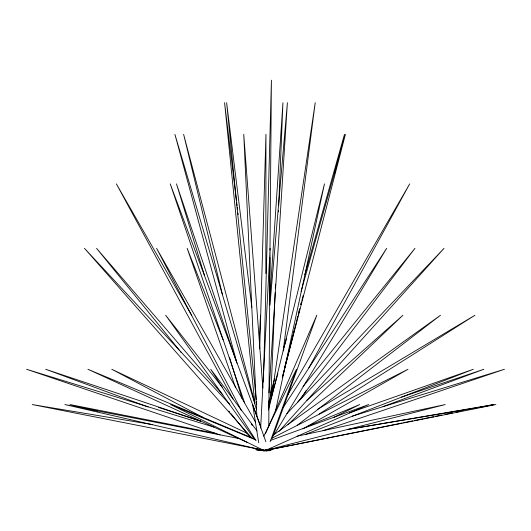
<?xml version="1.0" encoding="UTF-8"?>
<svg xmlns="http://www.w3.org/2000/svg" width="531" height="531" viewBox="0 0 531 531"><rect width="100%" height="100%" fill="white"/><g stroke="black" fill="none" stroke-linecap="round" stroke-linejoin="round"><path stroke-width="0.8" d="M265.825 273.485L265.951 134.336L259.712 348.933M268.766 426.287L270.087 248.329L260.641 428.119M268.686 405.963L268.732 400.991M269.536 304.834L269.927 257.581M269.994 250.121L271.414 80.194L263.688 371.056M263.403 381.829L263.648 372.709M270.85 396.803L275.138 292.408M275.31 288.267L275.483 284.125M278.443 212.042L278.51 210.382M278.715 205.417L282.937 102.675L269.967 296.756M259.36 340.869L260.455 315.241L260.648 323.505M268.965 392.86L287.39 102.675L269.94 304.967M263.316 381.756L263.675 377.627M283.209 350.732L315.215 102.675L271.421 397.6M275.629 410.503L324.474 183.885L268.494 409.972M282.3 377.68L297.818 316.569M298.223 314.956L299.856 308.524M300.878 304.509L301.489 302.093M301.9 300.486L303.121 295.661M284.364 368.62L285.598 363.808M286.01 362.202L289.309 349.365M289.72 347.759L293.012 334.922M293.424 333.315L294.041 330.913M295.07 326.897L295.687 324.494M297.134 318.872L297.752 316.469M298.78 312.454L299.398 310.051M300.838 304.436L301.455 302.026M334.404 173.65L344.493 134.336L304.86 274.66M282.791 375.722L345.409 134.336L301.09 291.479M268.606 403.016L273.107 387.072M268.467 407.138L277.919 373.638M270.823 394.586L273.797 384.252M283.415 350.858L283.873 349.265M270.591 392.748L274.812 378.464M283.713 348.309L286.528 338.791M272.264 438.208L316.788 315.241L265.44 433.767M270.16 441.699L296.444 369.271L263.821 436.183M266.562 450.407L266.854 449.744M308.843 367.837L409.693 183.885L287.536 395.283M274.567 434.106L386.668 248.329L283.116 407.602M301.502 397.971L306.347 390.272M264.378 450.328L266.814 450.806L267.1 450.374M263.509 450.713L264.226 450.374M297.625 402.325L414.957 248.329L303.022 386.575M273.146 448.264C271.64 450.474 268.367 451.622 265.998 450.109M278.934 431.451L444.035 248.329L286.919 413.616M287.915 424.681L402.949 315.241L306.984 400.268M273.14 448.383L270.418 450.268L267.246 450.407M297.214 425.311L440.498 315.241L272.954 435.314M267.418 450.109L265.752 450.806M262.978 449.478L263.814 450.806L267.12 450.374L268.414 449.478M269.794 449.478L266.927 450.806L264.431 450.109M319.071 414.054L474.96 315.241L317.591 409.295M269.35 449.491L268.022 450.268L265.46 450.407M303.009 428.796L408.014 369.271L271.985 438.155M268.759 449.491L265.679 450.587M267.12 450.374L268.6 449.638M333.8 417.386L359.733 404.556L308.571 425.869M267.883 450.109L265.128 450.806M266.967 450.109L265.646 450.713L262.905 450.52M265.586 450.374L368.687 404.556L270.81 440.299M268.069 450.374L267.073 450.806L264.577 450.334M305.936 434.239L473.34 369.271L349.305 412.879M382.984 406.627L483.847 369.271L401.542 397.082M323.1 430.661L504.45 369.271L352.365 416.138M273.02 448.463L263.184 450.806L260.986 449.478M274.62 448.058L445.243 404.556L297.141 436.203M265.639 450.388L267.12 450.056M265.128 450.388L266.628 450.056M260.714 449.89L261.524 449.711M263.907 450.806L402.06 423.021M403.686 422.696L412.627 420.897M414.253 420.572L423.194 418.773M424.82 418.448L433.761 416.649M435.387 416.317L441.885 415.01M445.947 414.193L452.452 412.886M456.514 412.069L460.576 411.253M472.769 408.804L476.831 407.987M478.458 407.655L493.896 404.556L347.765 429.44M263.814 450.806L495.894 404.556L350.599 429.035M261.69 449.711L260.217 449.638L260.044 448.994M261.292 449.711L257.986 449.638L256.46 448.994M261.358 449.711L258.225 449.638L257.11 448.994M264.83 450.713L261.843 450.374L260.442 449.478M152.231 424.561L32.238 404.556L258.697 449.206M238.791 438.5L64.875 404.556L262.526 450.062M214.882 433.203L70.012 404.556L97.465 411.014M260.323 449.525L262.759 450.003M257.986 450.056L260.548 450.288L261.551 449.764L258.159 450.388L256.579 450.056L254.78 448.33M213.927 427.116L26.55 369.271L220.159 434.909M266.695 450.587L265.819 449.744M158.623 407.41L200.34 421.156M200.519 421.023L45.653 369.271L148.122 406.978M255.809 439.907L170.624 404.556L262.878 450.009M254.342 438.858L87.887 369.271L247.114 442.343M246.975 433.196L111.782 369.271L203.254 417.565M262.387 450.268L260.834 449.491L262.214 450.268M266.814 450.806L266.575 450.109M260.874 449.478L262.347 450.374M261.67 449.491L262.633 450.268M261.358 450.056L261.896 450.288L261.77 449.764M265.56 450.109L266.197 450.713M229.744 404.37L84.456 248.329L251.163 437.278M222.881 395.004L96.562 248.329L179.173 349.949M180.221 351.237L181.263 352.518M228.848 411.047L229.89 412.335M230.939 413.622L250.28 437.418M222.522 387.517L165.652 315.241L254.707 439.489M251.216 423.977L252.238 425.285M257.044 430.92L210.767 369.271L256.068 440.677M191.704 315.381L116.369 183.885L233.016 398.967M255.424 421.966L156.585 248.329L241.24 410.29M223.133 339.9L187.158 248.329L235.591 387.749M260.907 426.864L170.225 183.885L244.599 402.916M264.219 450.587L263.841 449.491M265.872 441.785L252.65 404.556L258.723 442.834M236.056 360.649L176.491 183.885L204.335 274.972M229.518 357.35L242.109 398.535M256.466 409.487L174.898 134.336L236.979 363.217M254.847 402.929L183.613 134.336L222.462 294.745M251.807 307.237L226.637 102.675L256.227 399.657M236.434 200.658L224.573 102.675L254.774 403.009M236.634 202.304L237.038 205.597M237.238 207.243L237.536 209.712M237.934 213.004L238.134 214.657M256.393 401.31L256.719 404.609M262.858 388.035L243.749 134.336L256.858 415.939"/></g></svg>
